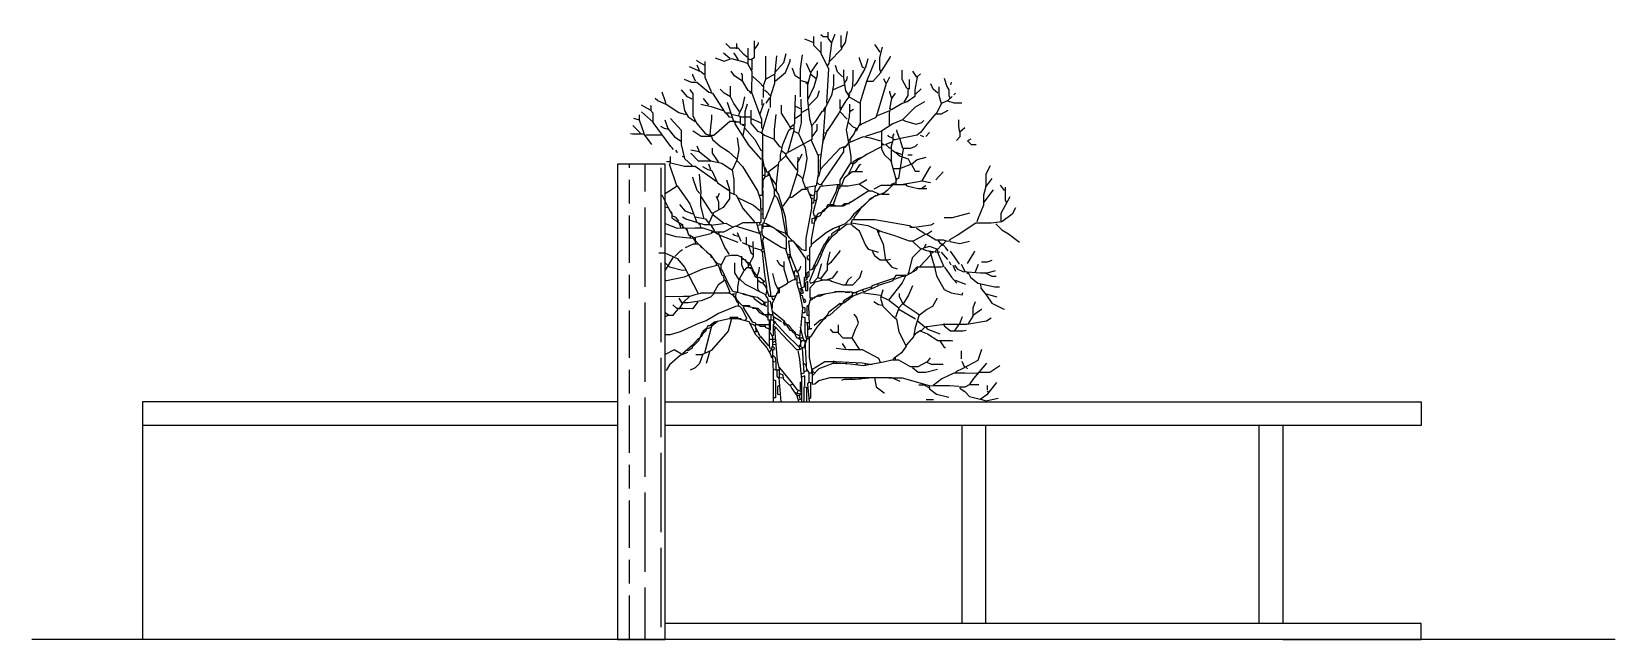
# Model space of a CAD drawing. Header units: millimetres. Extents: x 2004 to 9033, y -135 to 5682.
# Drawn here: x 2068 to 4068, y -135 to 632 of the extents above; entities that cross this region are included whole.
import ezdxf

# ---------------------------------------------------------------- set-up
doc = ezdxf.new("R2010")
doc.units = ezdxf.units.MM

msp = doc.modelspace()

# ---------------------------------------------------------------- hatches: boundary and pattern name
at = {"transparency": 33554508}
h = msp.add_hatch(dxfattribs=at)
h.set_pattern_fill('GOST_WOOD', color=256, scale=10)
h.set_pattern_definition([(90, (-7277.71, -5e-06), (60, -4e-15), [100, -20]), (90, (-7257.71, -20), (60, -4e-15), [60, -15, 30, -15]), (90, (-7237.71, -50), (60, -4e-15), [100, -20])])
h.paths.add_polyline_path([(2807.5, -135.4), (2867.5, -135.4), (2867.5, -115.4), (2867.5, 164.6), (2867.5, 464.6), (2807.5, 464.6)])

# ---------------------------------------------------------------- linework, layer by layer
for p, q in [((2867.5, 464.6), (2807.5, 464.6)), ((2807.5, 464.6), (2807.5, -135.4)), ((2867.5, 164.6), (2867.5, 464.6)), ((2807.5, 134.6), (2207.5, 134.6)), ((3647.5, 134.6), (2867.5, 134.6)), ((3242.5, -115.4), (3242.5, 134.6)), ((3272.5, -115.4), (3272.5, 134.6)), ((3617.5, -115.4), (3617.5, 134.6)), ((2867.5, -135.4), (2867.5, -115.4)), ((4067.5, -135.4), (2067.5, -135.4)), ((2807.5, -135.4), (2867.5, -135.4)), ((3647.5, -135.4), (2867.5, -135.4))]:
    msp.add_line(p, q)
at = {"color": 84}
for points in [[(2979.8, 620.5), (2979.8, 598.9), (2975.7, 596.7), (2971.8, 597.8)], [(3054.3, 618.3), (3043.8, 622.7)], [(3054.8, 626), (3054.8, 614.9), (3063.1, 606.6), (3063.7, 606.6)], [(3072.5, 625.7), (3067, 625.7), (3064.2, 628.2)], [(3073.1, 631.5), (3073.1, 623.8), (3077.5, 617.7), (3082, 628.2), (3082, 628.8)], [(3089.4, 627.1), (3089.4, 613.8), (3090.3, 609.9), (3074.8, 593.9)], [(3090.8, 611.6), (3095.2, 618.3), (3098, 632.1)], [(2949.1, 598.3), (2941.3, 605)], [(2971.2, 600), (2966.8, 603.3), (2959.6, 611.3), (2950.2, 611.3), (2944.1, 617.1)], [(2960.1, 596.7), (2954.6, 605), (2954.6, 605.5)], [(2958.2, 610.5), (2958.2, 617.1)], [(2971.8, 611.1), (2971.8, 591.1), (2977, 582.3), (2977.2, 575.1), (2976.4, 562.3), (2976.4, 555.7), (2986.2, 529.1), (2989.2, 521.4), (2989.2, 510.8), (2990, 510.3)], [(2980.6, 610.5), (2985.1, 616), (2985.6, 618.3)], [(3005, 577.8), (2994.8, 572.3), (2994.8, 601.1)], [(3008.3, 601.6), (3005.6, 576.2), (3005.6, 566.8), (3001.1, 552.4), (3000.3, 548.5), (3000.2, 543), (3000.2, 536.3)], [(3006.1, 580.6), (3017.2, 593.3), (3020.5, 604.4)], [(3040.4, 602.7), (3037.9, 585), (3038.1, 571.7), (3038.1, 566.2), (3038.1, 549.6)], [(3064.2, 619.4), (3064.2, 605), (3073.7, 585), (3071.4, 542.4), (3072, 541.8)], [(3077.5, 617.7), (3074.2, 591.7), (3072.5, 589.5)], [(3141.8, 612.7), (3138.4, 599.4), (3138.4, 585), (3140.1, 580.6), (3129.6, 569.3), (3121.8, 569.3)], [(3139, 606.1), (3132.9, 615.5), (3132.9, 616)], [(3140.6, 582.3), (3151.7, 599.4), (3152.3, 601.1)], [(2917, 577.8), (2912.5, 581.2), (2898.1, 587.8)], [(2917.5, 589.5), (2908.7, 594.4), (2907, 596.1)], [(2910.9, 582.8), (2908.1, 590)], [(2917.8, 594.4), (2917.8, 574.5), (2925.3, 557.3), (2925.8, 555.7)], [(2930.8, 598.9), (2941.9, 595), (2951.3, 598.3), (2965.1, 594.4), (2971.2, 592.2)], [(2975.7, 556.2), (2972.3, 557.9), (2965.7, 569), (2955.2, 576.2), (2950.7, 582.3)], [(2976.8, 596.7), (2976.8, 583.9), (2975.1, 583.4)], [(3006.7, 570.1), (3019.4, 580.6), (3025.5, 595), (3025.5, 597.2)], [(3037.1, 572.9), (3031.6, 576.2), (3028.3, 585.6), (3028.3, 586.1)], [(3059.8, 593.3), (3050.9, 580.6), (3046, 591.7)], [(3059.3, 582.8), (3059.3, 576.7), (3055.4, 562.3), (3047.1, 545.7), (3049.8, 522.5), (3052.6, 511.9), (3052.6, 495.3)], [(3051.5, 580.6), (3047.4, 565.1), (3047.4, 547.9)], [(3091.4, 575.1), (3085.3, 581.2), (3082.5, 589.5)], [(3132.9, 596.1), (3121.8, 569), (3113.5, 541.8), (3099.7, 549.6), (3095.8, 544.6), (3090.3, 535.8), (3088.6, 535.8)], [(3092.8, 583.9), (3092.8, 574), (3095.2, 557.3), (3098.6, 552.4), (3102.4, 556.8), (3104.4, 563.4), (3104.8, 574.5), (3104.8, 583.4)], [(3119.6, 585), (3109.6, 567.9), (3105.8, 563.4)], [(3123.5, 597.8), (3120.2, 585.6), (3116.8, 587.2), (3113, 598.3), (3113, 599.4)], [(3175.8, 571.7), (3175.8, 559.6), (3172.8, 560.7), (3166.9, 571.7), (3166.9, 583.4)], [(3189.9, 578.9), (3185.5, 574.5), (3180.5, 582.3)], [(2891.5, 572.3), (2900.4, 568.4), (2907.6, 568.4), (2922.5, 555.7), (2927.5, 554.6), (2943.5, 529.7), (2949.6, 529.7)], [(2905.9, 569.5), (2902.6, 577.3), (2902.6, 578.4)], [(2950.2, 549.6), (2950.2, 563.4)], [(2965.4, 569), (2965.4, 576.7), (2964, 579.5)], [(2978.4, 575.6), (2987.3, 567.3), (2991.2, 562.9), (2994.5, 572.3)], [(2991.7, 562.9), (2991.4, 557.3), (2991.4, 549)], [(3038.8, 570.6), (3046.5, 568.4), (3047.6, 568.4)], [(3045.4, 567.9), (3047.1, 566.2)], [(3051.5, 578.4), (3058.1, 572.9), (3058.7, 572.9)], [(3080, 577.8), (3080, 564.5), (3077.5, 551.3), (3069.8, 535.8), (3066.5, 494.8), (3063.1, 469.3), (3063.1, 458.2), (3088.6, 484.8), (3096.4, 488.1), (3099.7, 491.5), (3096.4, 508.1), (3100.5, 524.7), (3100.6, 531.9), (3100.6, 540.7)], [(3093, 564.5), (3079.7, 558.5)], [(3093.6, 566.8), (3096.9, 571.2), (3098, 575.6)], [(3146.7, 566.8), (3135.7, 530.2), (3133.4, 523.6), (3119.1, 516.9), (3114.6, 514.7), (3113.5, 515.3)], [(3143.4, 572.9), (3145.6, 567.3), (3147.8, 568.4), (3151.2, 575.1)], [(3186, 574.5), (3182.7, 558.5), (3182.7, 550.2), (3173.3, 543.5), (3166.7, 541.3), (3153.4, 533.5), (3151.2, 534.6), (3153.9, 547.9), (3151.2, 555.1), (3151.2, 556.8)], [(3183.3, 552.9), (3191, 560.1)], [(3212.1, 554.6), (3206, 559.6), (3203.2, 566.2)], [(3213.2, 562.3), (3213.2, 551.8), (3215.9, 541.3), (3224.2, 545.2)], [(3219.8, 573.4), (3223.1, 562.9), (3225.6, 558.5), (3225.6, 551.3), (3227, 548.5)], [(3228.7, 568.4), (3228.1, 565.1)], [(2894.3, 526.9), (2884.8, 529.7), (2868.8, 540.2), (2858.3, 544.6), (2855, 547.9)], [(2868.8, 540.2), (2867.7, 544.6), (2863.8, 555.7)], [(2901.5, 546.8), (2895.9, 549.6), (2888.2, 558.5)], [(2889.3, 546.8), (2892, 532.4), (2896.5, 524.7), (2905.3, 518.6)], [(2898.7, 559), (2902.3, 553.5), (2902.3, 526.3), (2907, 516.4), (2918.6, 503.1), (2923.6, 501.4), (2929.1, 501.4), (2949.1, 518.9), (2956.3, 518.9), (2955.7, 515.8), (2972.9, 488.7), (2988.4, 471), (2988.9, 471)], [(2912.5, 540.7), (2921.9, 538.5), (2925.8, 537.4), (2939.7, 533), (2940.2, 533)], [(2922.5, 539.1), (2915.9, 547.9)], [(2961.3, 531.3), (2954.1, 541.3), (2950.2, 549.6), (2941.9, 554.6), (2936.9, 559.6)], [(2945.8, 543), (2953.5, 520.3), (2955.2, 517.5)], [(2967.9, 549.6), (2965.1, 537.4), (2960.7, 528), (2960.1, 526.3)], [(2971.2, 540.7), (2968.2, 530.8), (2968.2, 514.2), (2965.7, 500.9)], [(2974, 556.2), (2976.2, 554)], [(2992.3, 541.3), (2990, 536.3), (2987.3, 528)], [(2990, 539.1), (2990, 546.3)], [(2992.8, 558.5), (2996.1, 556.2), (3000, 551.3)], [(2999.5, 548.5), (2994.5, 541.8)], [(3031.6, 551.8), (3031, 523), (3031, 515.8), (3029.9, 514.7)], [(3039, 546.8), (3039.2, 526.9), (3039.2, 516.9), (3036, 503.6), (3030.5, 505.9)], [(3048.2, 538), (3059.8, 549.6), (3062.6, 557.9)], [(3088.3, 546.3), (3088.3, 535.2), (3089.7, 533)], [(3113.8, 541.8), (3113.8, 516.4), (3110.2, 509.2), (3104.7, 511.9), (3099.1, 517.5), (3098, 517.5)], [(3098.6, 552.4), (3099.1, 549.6)], [(3100.2, 552.9), (3099.7, 549.6)], [(3194.9, 543.5), (3183.3, 536.9), (3167.2, 520.8), (3155, 515.8), (3140.9, 506.4), (3140.9, 483.7), (3144.5, 476.5), (3151.7, 469.9), (3152.8, 470.4)], [(3153.9, 547.9), (3158.4, 554.6)], [(3173.9, 559), (3173.9, 551.3), (3168.9, 543)], [(3216.5, 541.3), (3209.9, 528.3), (3216.5, 528.3), (3224.8, 533)], [(3229.8, 550.2), (3224.2, 544.6), (3232, 542.4), (3242, 542.4)], [(3234.2, 554.6), (3232, 552.4)], [(2841.1, 503.6), (2835, 520.3), (2827.8, 522.5)], [(2835, 520.3), (2835, 526.9)], [(2878.2, 483.2), (2876.5, 485.4), (2874.9, 487), (2852.5, 517.5), (2852.5, 529.1), (2848.9, 533), (2840.6, 537.4), (2837.8, 539.1)], [(2852.7, 517.5), (2837.8, 530.8)], [(2850, 532.4), (2850, 538), (2848.9, 538.5)], [(2867.1, 520.8), (2871, 509.7), (2879.3, 499.2), (2887.6, 493.7)], [(2874.3, 522.5), (2887.9, 507.5), (2887.9, 489.8), (2892, 472.1), (2901.5, 463.2)], [(2924.4, 501.4), (2925.4, 511.9), (2926.4, 521.4), (2926.4, 526.9)], [(2944.6, 529.1), (2948, 524.7), (2951.3, 524.1)], [(2950.7, 528), (2962.1, 525.2), (2962.1, 515.8), (2967.3, 514.7)], [(2975.1, 524.1), (2961.3, 524.1)], [(2975.1, 523), (2988.4, 516.9)], [(2975.7, 533), (2975.7, 516.4), (2984, 506.4), (2988.9, 504.7), (2989.5, 505.3)], [(2998.4, 534.6), (2989.5, 505.3), (2989.5, 503.1)], [(3007.2, 527.4), (3005.3, 508.6), (3005.3, 495.3), (3011.6, 487.6), (3014.4, 485.9)], [(3014.1, 539.1), (3014.1, 529.1), (3023.8, 514.2), (3026, 510.3)], [(3032.1, 538), (3038.2, 535.2)], [(3038.8, 526.9), (3032.1, 522.5)], [(3047.6, 534.1), (3039.3, 529.7)], [(3069.2, 531.9), (3065.3, 531.3), (3056.5, 518), (3053.2, 514.2)], [(3069.8, 536.9), (3067, 532.4)], [(3090.3, 535.8), (3086.9, 529.1), (3072, 507), (3071.4, 507)], [(3088.6, 530.8), (3097.5, 521.4)], [(3101.3, 531.9), (3105.2, 534.1)], [(3150.1, 531.9), (3135.1, 525.8)], [(3151.2, 533.5), (3150.6, 529.1), (3150.6, 513.1)], [(3209.3, 528.6), (3198.2, 515.3), (3190.5, 505.3), (3186, 501.4), (3166.7, 497.6), (3157.8, 495.3), (3155.3, 495.3), (3155.3, 500.9), (3156.7, 503.1)], [(3167.8, 520.8), (3171.1, 519.1), (3184.4, 515.3), (3191.6, 517.5), (3194.4, 519.7)], [(3245.8, 510.8), (3239.8, 505.3), (3238.4, 512.5), (3238.4, 520.8)], [(2850.5, 489.8), (2841.1, 502.8), (2826.2, 502.8), (2823.9, 503.1)], [(2826.7, 513.6), (2835.6, 504.7), (2835.6, 503.1)], [(2863.8, 501.4), (2843.3, 501.4)], [(2871.6, 508.6), (2866.6, 509.7), (2862.2, 512.5)], [(2925.8, 499.8), (2913.1, 499.8), (2903.1, 506.4), (2902.6, 507)], [(2925.8, 500.9), (2927.5, 495.9), (2936.9, 487.6), (2947.4, 480.9), (2957.4, 472.1), (2957.9, 472.1)], [(2956.3, 518.3), (2961.8, 518.3)], [(2964.6, 514.7), (2966.8, 513.6)], [(2967.9, 510.8), (2980.6, 495.9), (2988.4, 482.6), (2990, 482.6)], [(2988.9, 504.7), (2992.8, 501.4), (3005, 496.4), (3005.6, 496.4)], [(2990.6, 502.5), (2990.6, 472.1), (2993.4, 455.5), (2993.4, 448.8), (2998.9, 451)], [(3013, 469.3), (3013, 476), (3016.1, 489.8), (3023.8, 507.5), (3027.1, 510.3), (3029.9, 509.2)], [(3022.7, 480.4), (3030.5, 507.5), (3030.5, 514.7), (3026, 511.4)], [(3036, 503.6), (3044.3, 485.4), (3046.5, 472.1), (3044.3, 458.8), (3041, 445), (3044.9, 433.9)], [(3053.2, 499.2), (3059.3, 507.5), (3059.3, 515.3)], [(3073.1, 508.6), (3070.9, 504.2), (3067, 494.2)], [(3070.9, 504.2), (3067.6, 503.6)], [(3108.5, 509.2), (3106.3, 503.6), (3099.7, 494.8), (3099.1, 494.8)], [(3110.2, 509.2), (3109.1, 507), (3108.5, 507)], [(3115.7, 514.7), (3113, 513.6)], [(3141.2, 506.4), (3121.3, 500.3), (3120.7, 499.2)], [(3154.5, 497.6), (3150.1, 499.8), (3148.9, 501.4)], [(3163.3, 497.6), (3160, 506.4), (3160.6, 508.1)], [(3194.4, 499.2), (3189.9, 500.9)], [(3196.6, 499.8), (3201.5, 504.7)], [(3239.5, 505.3), (3239.5, 499.2), (3235.3, 494.8)], [(2880.4, 482.6), (2882.1, 479.8), (2883.2, 479.8)], [(2925.8, 468.2), (2910.3, 480.4), (2899.8, 482.6)], [(2910.9, 480.4), (2908.1, 487.6)], [(2935.8, 466.5), (2927.2, 478.7), (2927.2, 484.8)], [(2958.5, 498.1), (2960.7, 483.2), (2957.9, 469.3)], [(2990, 482.6), (2990, 443.3), (2990, 425), (2986.7, 425)], [(3014.4, 482), (3019.9, 477.6)], [(3061.2, 452.7), (3061.2, 474.9), (3052.1, 495.3), (3020.5, 478.2), (3019.4, 475.4)], [(3092.8, 486.5), (3092.8, 480.4), (3064.8, 440), (3065.3, 437.8)], [(3066.5, 494.8), (3066.5, 492)], [(3095.2, 487), (3094.1, 485.4)], [(3099.1, 492), (3101.9, 474.9), (3101.9, 466), (3104.7, 466)], [(3140.1, 493.7), (3128.5, 497), (3117.4, 499.2), (3099.7, 491.5)], [(3100.8, 495.3), (3100.8, 492)], [(3140.6, 486.5), (3121.8, 477.1), (3118.5, 474.3), (3111.3, 471.5), (3109.6, 468.2), (3105.2, 464.9)], [(3140.6, 491.5), (3143.4, 489.8), (3143.4, 489.2)], [(3146.2, 489.2), (3141.2, 488.7)], [(3153.4, 492.6), (3146.2, 489.8), (3150.6, 485.4), (3152.3, 485.4)], [(3152.8, 483.2), (3158.9, 479.3), (3164.5, 474.9), (3174.4, 471.5), (3177.7, 464.9)], [(3155, 494.8), (3153.1, 487.6), (3153.1, 467.1), (3158.9, 446.1), (3158.9, 439.4)], [(3168.3, 484.3), (3162.2, 446.6), (3159.5, 446.1)], [(3186.2, 490.1), (3183.3, 487), (3177.2, 484.5), (3167.8, 484.5), (3163.9, 497.6)], [(3253.6, 496.4), (3249.2, 494.2), (3254.1, 489.8), (3260.2, 489.8)], [(2873.2, 468.2), (2869.3, 467.7)], [(2873.2, 467.7), (2871, 467.7)], [(2882.1, 437.2), (2873.2, 464.9), (2874.9, 466.5), (2892, 462.4), (2905.3, 462.4), (2930.3, 444.4), (2930.8, 445)], [(2873.8, 474.3), (2873.8, 466.5)], [(2889.2, 474.9), (2889.8, 474.3), (2890.9, 474.3)], [(2952.4, 456.6), (2948.5, 459.3), (2939.1, 465.4), (2925.3, 468.5), (2909.8, 468.5), (2900.4, 478.2), (2900.4, 478.7)], [(2914.7, 461.6), (2921.4, 458.2), (2926.4, 456.6), (2933.6, 441.1), (2948.5, 431.7)], [(2925.3, 457.7), (2922.5, 464.9)], [(2954.6, 427.2), (2954.6, 445), (2952.4, 457.7), (2957.9, 469.3), (2965.1, 461.6), (2984, 431.1), (2987.8, 419.5), (2988.4, 396.8), (2988.4, 391.2), (2981.7, 390.7), (2965.7, 390.7), (2957.9, 386.8), (2957.9, 386.3)], [(2992.8, 463.2), (2990, 463.2)], [(3010, 463.8), (2997.2, 454.4), (2993.4, 456)], [(2993.4, 461), (2995, 457.7), (2995, 456)], [(3008, 431.7), (3008, 440), (3011.1, 467.1), (3019.9, 475.4), (3033.2, 457.7), (3033.8, 457.7)], [(3035.2, 473.7), (3034.5, 464.3), (3034.5, 454.9), (3026.6, 430), (3024.4, 422.8), (3024.9, 422.3)], [(3036, 468.2), (3040.4, 477.6)], [(3063.1, 476.5), (3059.8, 476)], [(3100.2, 464.3), (3088, 444.4), (3088, 434.4), (3085.3, 434.4)], [(3111.3, 471.5), (3104.7, 467.1), (3104.1, 462.7), (3098.6, 451.6)], [(3101.3, 466.5), (3100.8, 464.3), (3101.9, 466)], [(3108, 455.5), (3113.5, 463.8), (3115.2, 464.9)], [(3118.5, 474.3), (3115.7, 472.6), (3111.9, 470.4)], [(3122.4, 477.1), (3119.1, 475.4)], [(3151.7, 469.9), (3153.4, 467.7)], [(3158.9, 479.8), (3163.3, 478.2), (3166.7, 477.1)], [(3178.8, 464.9), (3165.6, 459.9), (3165, 459.9)], [(3179.4, 476.2), (3173.9, 476.2)], [(3196.6, 473.2), (3186, 470.4), (3178.8, 464.3), (3183.3, 455.8), (3188.8, 455.8)], [(3192.1, 443.8), (3201.5, 459.9), (3203.2, 461.6)], [(3278, 462.7), (3272.7, 452.2), (3272.7, 439.4), (3271.9, 435), (3269.4, 425.6), (3269.4, 412.8), (3261.9, 394.6), (3261.3, 391.8)], [(2911.4, 427.8), (2908.1, 431.7), (2903.1, 446.1), (2902.6, 448.3)], [(2910.3, 452.2), (2912.5, 429.5), (2912.3, 425), (2912.3, 412.3), (2915.9, 397.3), (2915.9, 396.8)], [(2945.2, 445), (2948.8, 432.8), (2948.8, 421.1), (2940.8, 410.1), (2926.9, 402.3), (2913.1, 423.9), (2912.5, 423.9)], [(2930.3, 444.4), (2931.9, 443.3)], [(2992.8, 450.5), (2990.6, 450.5)], [(2993.4, 448.8), (2990.9, 444.4), (2990.9, 437.2), (2990.6, 432.8)], [(2997.8, 454.4), (2997.2, 451)], [(2998.4, 454.4), (3005, 433.3), (3007.8, 433.3)], [(3000, 448.8), (3006.7, 439.4), (3007.8, 439.4)], [(3033.8, 452.7), (3037.7, 449.9), (3040.4, 447.2), (3041, 447.2)], [(3060.9, 451.6), (3058.1, 437.2), (3045.4, 435), (3044.9, 435)], [(3059.8, 441.1), (3062, 438.9), (3064.8, 439.4)], [(3063.7, 458.2), (3061.5, 450.5), (3060.9, 448.3)], [(3116.8, 454.9), (3103.5, 454.9), (3093.6, 447.2), (3090.3, 437.8)], [(3122.4, 445), (3113, 439.4), (3125.7, 431.1), (3129, 431.1), (3137.9, 426.7)], [(3158.4, 441.1), (3152.8, 438.9), (3153.4, 436.6)], [(3164.5, 458.8), (3156.1, 458.8)], [(3160.6, 445.5), (3158.9, 443.8)], [(3165.6, 438.9), (3192.1, 443.8), (3202.1, 441.6), (3202.1, 441.1)], [(3209.3, 445), (3218.7, 454.9)], [(3273, 436.6), (3280.7, 446.6)], [(2863.3, 426.1), (2872.1, 408.4), (2875.4, 402.3)], [(2867.5, 427.5), (2882.6, 437.2), (2898.7, 414.5), (2907.6, 391.2), (2917, 388.5), (2924.7, 388.5), (2929.7, 380.2)], [(2931.9, 424.5), (2934.7, 417.3), (2934.7, 407.9)], [(2933.6, 422.3), (2936.3, 428.3)], [(2949.6, 428.9), (2957.4, 425.6), (2966.2, 408.4), (2980.1, 392.4), (2980.1, 391.8)], [(2959, 422.8), (2979, 412.8), (2987.3, 406.2)], [(3005.3, 433.3), (3005.3, 424.5), (2993.9, 395.1), (2991.2, 395.7), (2991.2, 431.1), (2990.6, 431.7)], [(3005.6, 426.1), (3008.9, 422.3), (3013.9, 408.4), (3016.1, 408.4)], [(3028.8, 367.4), (3024.9, 371.3), (3022.2, 375.2), (3019.4, 397.9), (3010.5, 426.7), (3007.8, 431.7), (3006.1, 431.7)], [(3024.4, 423.4), (3016.1, 411.7)], [(3047.1, 434.4), (3047.6, 431.7), (3052.3, 420.6), (3052.3, 409), (3045.1, 370.8), (3045.1, 355.3), (3040.4, 356.4), (3029.4, 367.7), (3023.3, 367.7), (3025.5, 349.7), (3034.3, 328.1), (3038.2, 332.6), (3038.8, 335.9)], [(3046.5, 432.8), (3040.4, 432.8), (3027.7, 422.8), (3023.3, 421.7)], [(3049.8, 427.2), (3053.2, 425), (3055.4, 426.1)], [(3055.4, 421.7), (3052.1, 421.1)], [(3057, 436.6), (3054.8, 415.6), (3052.6, 415.6)], [(3129.6, 422.3), (3124.6, 418.9), (3117.9, 412.3), (3105.2, 401.2), (3101.3, 395.1), (3094.1, 389), (3080.3, 383.5), (3070.9, 378), (3052.6, 363.6)], [(3087.5, 438.9), (3063.1, 436.6), (3059, 430), (3059, 421.7), (3054.3, 404), (3055.4, 400.1), (3059.3, 399), (3057, 392.9)], [(3056.5, 430.6), (3055.9, 425.6)], [(3059.3, 430.6), (3057, 430)], [(3085.3, 438.3), (3083.1, 429.5), (3075.3, 414.5)], [(3086.9, 433.9), (3079.7, 413.9)], [(3113, 439.4), (3098.6, 436.9), (3086.4, 436.9), (3085.8, 436.6)], [(3124.6, 431.1), (3103.5, 417.8), (3100.2, 416.2), (3099.7, 415.6)], [(3143.4, 428.3), (3131.8, 423.9), (3126.8, 421.1), (3125.1, 419.5)], [(3152.8, 438), (3140.1, 438), (3131.2, 433.3)], [(3134, 425), (3131.8, 423.9)], [(3135.7, 427.8), (3135.7, 425.6)], [(3141.2, 427), (3150.6, 427)], [(3171.1, 438.6), (3155, 438.6), (3147.8, 431.7), (3143.4, 427.8), (3143.4, 426.7)], [(3171.1, 440), (3172.8, 437.2), (3187.2, 433.9), (3197.8, 433.9)], [(3192.1, 435), (3196.9, 438)], [(3270.2, 416.7), (3282.4, 432.2)], [(3296.2, 431.7), (3291.2, 438.3)], [(3302.9, 423.4), (3291.5, 402.3), (3291.5, 391.8)], [(3297.1, 435.5), (3297.1, 419.5), (3298.4, 416.7)], [(2867.5, 410.8), (2871, 410.1), (2871.6, 410.6)], [(2870.5, 410.1), (2872.1, 409)], [(2872.7, 406.8), (2874.3, 405.1), (2876, 402.3), (2876, 396.8), (2884.8, 391.2), (2889.3, 388.5), (2889.3, 384.6)], [(2876, 400.1), (2880.4, 397.9), (2884.3, 392.9), (2883.7, 391.8)], [(2902.6, 401.8), (2893.2, 405.6), (2886, 413.9)], [(2928, 402.3), (2923.1, 391.2)], [(2928, 400.7), (2941.3, 390.7)], [(2990.6, 407.9), (2987.8, 407.9)], [(2990.6, 401.8), (2988.4, 401.2)], [(3013.9, 408.4), (3019.9, 375.7), (3021.6, 376.3)], [(3068.7, 407.3), (3065.9, 405.1), (3063.1, 399.6), (3057.6, 396.8), (3052.9, 395.7), (3052.9, 390.1), (3056.5, 390.7)], [(3057.6, 418.9), (3055.4, 418.9)], [(3098, 414.5), (3092.5, 411.7), (3074.2, 411.7), (3072, 409.5), (3068.7, 407.9), (3068.1, 405.1), (3060.9, 402.3), (3058.7, 400.1)], [(3069.2, 406.8), (3071.4, 409), (3073.1, 413.7), (3079.7, 413.7), (3083.1, 412.3)], [(3100.2, 414.5), (3094.1, 414.5), (3090.8, 411.7)], [(3103.5, 417.8), (3098.6, 414.5), (3097.5, 415.1)], [(3117.9, 412.3), (3115.2, 410.6), (3113.5, 406.8), (3111.9, 405.1), (3105.8, 397.3), (3105.8, 394.6)], [(3120.7, 415.6), (3119.6, 413.4), (3118.5, 413.4)], [(3219.8, 397.6), (3230.3, 397.6), (3252.5, 403.4)], [(3310.1, 409.5), (3305.6, 401.8), (3292.9, 391.8), (3279.1, 390.4), (3259.7, 390.4), (3236.4, 374.6), (3226.5, 369.1), (3227, 366.9), (3239.8, 364.7), (3251.9, 367.4)], [(2867.5, 390), (2882.6, 383.8), (2904.8, 384.2), (2915.3, 384.2), (2929.1, 379.6), (2937.4, 374.6)], [(2884.8, 391.2), (2887.1, 385.2), (2887.1, 384.6)], [(2889.3, 387.9), (2887.1, 387.4)], [(2907.6, 391.2), (2893.7, 395.1), (2889.3, 397.9)], [(2889.3, 386.3), (2892, 384.1)], [(2893.7, 383.5), (2894.3, 381.3)], [(2894.3, 383.5), (2897, 375.7), (2901.5, 373.5), (2904.8, 368), (2905.3, 368)], [(2905.3, 398.4), (2918.6, 395.7), (2923.1, 389.6), (2923.1, 389)], [(2909.8, 389.6), (2912, 389)], [(2911.4, 388.5), (2912, 385.2)], [(2925.3, 387.9), (2944.1, 390.1), (2953.5, 385.2), (2941.3, 378.8), (2928, 378.8), (2926.9, 378)], [(2990.6, 359.1), (2987.8, 376.9), (2956.3, 386.3), (2953.5, 385.2)], [(2982.8, 390.7), (2986.7, 376.9)], [(2984, 387.9), (2989.8, 388.5), (2989.8, 376.3), (2991.7, 373)], [(2987.3, 391.2), (2986.7, 389)], [(3007.8, 382.4), (3020.2, 372.4), (3020.2, 357.5), (3013.9, 359.7), (2992.3, 373), (2990.6, 368.5), (3000.6, 302.1), (3000.6, 298.2)], [(2997.8, 386.8), (2996.1, 389.6), (2990.9, 390.1), (2990.9, 383.5)], [(2991.7, 386.5), (3001.1, 386.5), (3005.6, 384.1), (3005.6, 383.5)], [(2992.8, 394.6), (2992.3, 390.7)], [(2997.8, 388.5), (3003.3, 385.2)], [(3003.9, 385.2), (3005.6, 383.5), (3012.2, 380.2), (3018.8, 378)], [(3057, 396.8), (3051.8, 369.1), (3051.8, 361.3), (3049.8, 359.1), (3049.8, 330.9), (3053.7, 332), (3068.7, 364.1), (3072, 365.2), (3078.1, 373)], [(3056.5, 399.6), (3056.5, 396.8)], [(3087.5, 386.3), (3086.9, 383.5), (3084.2, 378), (3078.1, 373), (3074.2, 372.4), (3069.8, 364.7)], [(3085.8, 381.8), (3078.1, 376.9), (3077, 374.1)], [(3102.4, 388.5), (3097.5, 389), (3091.9, 384.6), (3086.4, 380.7)], [(3136.8, 353), (3124.6, 356.9), (3120.7, 363), (3113, 380.2), (3104.1, 386.8), (3102.4, 390.1), (3104.1, 394.8), (3132.3, 394.8), (3176.1, 387.4), (3179.4, 385.2)], [(3103, 390.7), (3123.5, 387.4), (3140.6, 379.6), (3157.3, 374.6), (3175.5, 368), (3181.1, 368), (3197.1, 376.9), (3209.3, 369.4), (3218.7, 369.4), (3223.7, 367.4), (3225.9, 368)], [(3135.1, 381.3), (3136.2, 378.5)], [(3137.3, 380.7), (3136.8, 376.9), (3142.9, 363.6), (3145.6, 343.6)], [(3206.9, 389.8), (3203.2, 387.9), (3185.5, 385.2), (3182.7, 384.9), (3177.2, 384.9), (3177.2, 386.8)], [(3184.9, 384.1), (3195.5, 377.4)], [(3198.2, 376.3), (3204.3, 380.7)], [(3285.2, 389.6), (3292.9, 381.8), (3301.2, 376.9), (3315, 366.3)], [(2902.6, 370.8), (2881.5, 373), (2868.2, 376.9)], [(2922.5, 351.4), (2914.2, 359.7), (2909.8, 363.8), (2903.1, 363.8), (2892.6, 359.1)], [(2898.7, 375.7), (2899.2, 371.9)], [(2926.9, 379.6), (2925.3, 376.9), (2902.6, 371.3)], [(2905.3, 371.3), (2905.3, 364.7)], [(2905.3, 368.5), (2910.3, 363), (2913.6, 359.7), (2914.2, 359.7)], [(2935.2, 378.5), (2934.7, 376.3)], [(2935.8, 375.7), (2943, 359.1), (2948.5, 350.8)], [(2959.6, 365.8), (2936.9, 374.6), (2936.3, 374.1)], [(2960.1, 373.5), (2955.2, 374.6), (2953, 376.3)], [(2958.5, 378.5), (2962.9, 367.4)], [(2970.7, 341.4), (2974.5, 339.8), (2979.3, 348.1), (2979.3, 359.7), (2965.1, 365.2)], [(2970.1, 363.6), (2970.1, 372.4)], [(2972.9, 362.5), (2975.7, 353), (2979, 350.3)], [(2978.7, 360.8), (2978.7, 366.9)], [(2990, 379.6), (2987.3, 378.5)], [(3029.4, 367.4), (3032.1, 363.6), (3044.6, 345.8), (3044.6, 324.8), (3044.3, 321.5)], [(3070.9, 364.1), (3066.5, 355.3), (3064.2, 355.8)], [(3180.5, 366.9), (3188.8, 359.1), (3197.7, 355.8), (3211.5, 353.6), (3214.3, 353.9)], [(3211, 357.5), (3201.5, 360.8), (3193.8, 358.6), (3192.7, 357.5)], [(3194.9, 359.7), (3197.1, 364.1)], [(3216.5, 362.5), (3211, 356.4), (3212.1, 354.2)], [(3211.5, 369.1), (3214.3, 365.2), (3218.2, 362.5), (3218.7, 363)], [(3224.8, 355.3), (3222, 359.1), (3217.6, 363.6), (3216.5, 363.6)], [(3222, 367.4), (3218.7, 363.6)], [(2859.4, 352.8), (2867.1, 352.8), (2882.6, 345.8), (2892, 334.8), (2909.2, 301.6)], [(2878.2, 348.1), (2867.7, 330.9), (2867.5, 330.3)], [(2879.9, 348.1), (2887.1, 355.3), (2889.3, 356.9)], [(2919.7, 354.2), (2924.2, 350.8), (2928.6, 344.7), (2931.9, 340.9), (2931.9, 337)], [(2924.2, 350.8), (2925.8, 347.5), (2926.4, 347.5)], [(2928.6, 344.7), (2930.8, 341.4), (2934.1, 339.2), (2938.6, 338.1), (2944.1, 348.6), (2950.7, 350), (2959, 350), (2964, 347.5)], [(2955.2, 340.3), (2955.2, 327.6), (2960.7, 318.7), (2958.8, 309.9), (2958.8, 302.1)], [(2990, 354.2), (2992.8, 325.4), (2995.6, 310.4), (2995.6, 304.9), (2994.5, 299.9), (2969, 312.6), (2961.3, 319.8), (2967.3, 330.3), (2964.3, 337), (2964.3, 348.6)], [(2964.6, 346.4), (2966.8, 344.7)], [(2967.9, 344.2), (2970.1, 340.9), (2969.6, 343.6), (2964.6, 344.7)], [(2970.1, 340.9), (2973.4, 337.5), (2974.5, 337.5)], [(2980.1, 359.1), (2988.4, 356.4)], [(2991.2, 359.1), (2988.4, 355.8), (2992.3, 354.2)], [(3017.5, 342), (3017.5, 332.6), (3022.2, 317.1), (3021.6, 313.7), (3011.6, 307.6), (3011.6, 302.1), (3007.8, 301)], [(3016.6, 335.3), (3012.2, 337.5), (3008.9, 343.6)], [(3019.4, 357.5), (3031.6, 320.4), (3031, 319.3)], [(3024.9, 350.8), (3021.6, 350.3)], [(3022.7, 345.8), (3025.5, 347), (3022.7, 347.5), (3022.2, 347.5)], [(3024.9, 350.3), (3024.4, 348.1)], [(3049.3, 349.2), (3046.5, 348.1), (3047.6, 344.2), (3049.8, 344.2)], [(3062.6, 351.9), (3064.8, 350.8), (3058.1, 335.9), (3055.4, 337)], [(3075.3, 354.2), (3072, 339.2), (3072, 331.5), (3063.7, 319.8), (3066.5, 318.2)], [(3066.5, 355.3), (3064.8, 351.4)], [(3073.1, 338.1), (3077.5, 341.4), (3088.6, 354.7), (3088, 355.8)], [(3129, 354.7), (3131.8, 349.2), (3139, 343.9), (3147.8, 343.9), (3152.3, 344.7)], [(3146.7, 343.1), (3153.9, 334.8), (3160.6, 332.6)], [(3190.5, 357.5), (3179.4, 346.4), (3175, 327.6), (3178.3, 327)], [(3202.7, 349.7), (3189.4, 335.9), (3189.4, 335.3)], [(3200.4, 354.7), (3202.7, 354.2)], [(3202.1, 353.6), (3207.1, 336.4), (3207.1, 335.3)], [(3206, 353.6), (3203.2, 351.4)], [(3210.4, 357.5), (3208.7, 354.2)], [(3211.5, 353.6), (3219.3, 335.3)], [(3215.9, 353.6), (3224.2, 344.2)], [(3228.7, 337), (3226.5, 341.4)], [(3227.6, 354.7), (3238.6, 339.2), (3238.6, 338.6)], [(3249.2, 339.2), (3257.5, 352.5), (3258.6, 355.3)], [(3266.9, 341.4), (3274.6, 341.4), (3280.7, 343.6)], [(2867.5, 340), (2873.2, 335.3), (2889.3, 330.9), (2893.7, 331.5)], [(2943, 323.7), (2939.7, 324.3), (2934.7, 337), (2914.7, 332), (2891.5, 322), (2869.3, 317.6), (2867.5, 318.4)], [(2978.4, 296.6), (2967.9, 300.4), (2953, 303.8), (2948, 312.6), (2939.7, 330.9), (2937.4, 330.9)], [(2937.7, 338.1), (2937.7, 331.5)], [(2940.8, 323.1), (2941.9, 318.7)], [(2976.2, 333.9), (2970.1, 333.9), (2967.3, 330.3)], [(2972.3, 337.5), (2972.3, 334.8)], [(2974, 333.7), (2977.3, 332)], [(2974.5, 339.8), (2979, 329.2), (2981.2, 327)], [(2976.8, 331.5), (2979.5, 325.9)], [(2984.5, 322.6), (2980.6, 327), (2980.1, 324.3), (2983.4, 321.5), (2986.7, 322), (2992.8, 316.5), (2993.4, 316.5)], [(2984, 324.3), (2986.2, 330.3), (2986.7, 334.8)], [(2984, 321.5), (2984, 308.2), (2986.2, 303.8)], [(3003.3, 326.5), (3006.1, 314.8), (3010.5, 305.4), (3008.9, 302.1), (3002.5, 288.8), (3002.5, 282.7)], [(3032.7, 330.3), (3030.5, 328.7), (3030.5, 325.9)], [(3031, 324.3), (3034.9, 323.7)], [(3033.8, 323.7), (3033.8, 313.7), (3037.1, 302.7), (3038.2, 303.2)], [(3034.9, 328.1), (3039.3, 308.8), (3043.5, 309.9), (3043.5, 321.5), (3046, 321.5)], [(3043.8, 318.2), (3046.5, 319.3), (3047.1, 322), (3049.6, 323.7), (3049.6, 329.2), (3046.5, 327.6), (3046.5, 322)], [(3057.6, 335.9), (3049.8, 317.1), (3050.9, 314.3), (3054.8, 315.9), (3060.4, 321.5), (3064.8, 338.6), (3065.3, 339.2)], [(3053.7, 333.1), (3056.5, 332.6)], [(3057, 334.8), (3054.8, 334.8)], [(3060.4, 321.5), (3063.7, 320.4)], [(3085.3, 329.8), (3078.6, 320.9), (3070.9, 318.2)], [(3074.8, 319.3), (3077.5, 317.1), (3091.9, 312.4), (3104.7, 312.4), (3113.5, 321.5), (3116.3, 330.3)], [(3095.8, 312.6), (3099.1, 319.3), (3103, 322.6)], [(3156.1, 320.4), (3145.6, 317.1), (3128.5, 311), (3127.9, 307.1), (3136.8, 311.5)], [(3186.6, 334.8), (3184.4, 330.9), (3172.2, 324.3), (3158.9, 324.3), (3156.1, 319.8), (3155, 317.6), (3136.8, 311.5), (3136.2, 313.2)], [(3171.7, 324.8), (3166.7, 314.8), (3149.5, 293.2), (3140.1, 297.7)], [(3171.1, 323.1), (3166.1, 322.6), (3156.7, 319.3)], [(3166.1, 324.8), (3166.1, 322.6)], [(3175, 328.1), (3173.9, 325.4)], [(3218.2, 335.1), (3215.9, 334.8), (3185.5, 334.8), (3178.8, 327.6)], [(3207.6, 335.3), (3210.4, 323.7), (3219.8, 306.5), (3228.7, 302.1), (3242.5, 299.9), (3243.6, 302.7)], [(3220.4, 334.8), (3229.2, 322), (3235.9, 314.3)], [(3230.9, 337), (3234.2, 329.8)], [(3233.1, 337), (3236.4, 332.6), (3243.6, 329.2), (3265.8, 327.6), (3274.6, 327.6), (3284.6, 330.3)], [(3241.4, 338.6), (3245.8, 329.8)], [(3248.6, 328.1), (3250.3, 326.5)], [(3250.3, 328.1), (3253, 322), (3262.5, 314.3), (3284, 309.9), (3289.6, 309.9)], [(3263, 338.1), (3258.6, 327.6)], [(3272.4, 327), (3280.2, 323.1), (3285.7, 323.1)], [(2884.8, 295.5), (2888.2, 290.2), (2896.5, 290.2), (2913.6, 292.7), (2925.3, 297.1), (2930.3, 302.4), (2948, 302.4), (2952.4, 299.9), (2955.2, 296.6), (2956.3, 297.1)], [(2916.4, 302.1), (2904.8, 299.9), (2898.7, 297.7)], [(2912, 302.4), (2929.1, 302.4), (2934.7, 312.6), (2943, 318.7), (2949.1, 303.2), (2948, 302.1)], [(2955.7, 300.4), (2952.4, 300.4)], [(2956.8, 302.1), (2956.3, 297.1), (2957.4, 294.9)], [(2959, 303.8), (2957.4, 302.1)], [(2965.7, 300.4), (2984, 296.6), (2992.3, 291), (2992.3, 286.6), (2996.1, 285.5)], [(2984, 318.7), (2988.4, 315.4), (2991.7, 315.4), (2991.7, 316.5)], [(2990.6, 314.8), (2994.5, 309.3), (2998.4, 298), (3005, 298), (3006.7, 298.8)], [(3012.2, 308.2), (3010, 308.2)], [(3033.2, 318.7), (3028.8, 318.2), (3023.3, 315.4), (3022.7, 315.4)], [(3037.1, 314.8), (3034.3, 314.3)], [(3035.4, 307.6), (3038.8, 307.1), (3038.8, 301), (3042.1, 302.1), (3040.4, 307.1), (3038.2, 307.1)], [(3037.1, 302.7), (3041, 282.7), (3037.1, 245.1)], [(3047.9, 316.5), (3044.6, 315.4), (3044.6, 305.4), (3047.9, 305.4), (3047.9, 316.5)], [(3074.8, 318.4), (3066.5, 318.4), (3057, 315.9), (3050.1, 308.2), (3050.1, 296), (3056.5, 296)], [(3088.6, 303.8), (3061.5, 299.3), (3055.4, 295.5), (3054.3, 295.5)], [(3069.2, 300.4), (3062.6, 297.7), (3060.9, 298.2)], [(3102.4, 296.6), (3104.7, 298.2), (3103.5, 302.9), (3093.6, 303.4), (3082, 303.4), (3081.4, 303.2)], [(3088, 304.3), (3090.8, 303.8)], [(3094.7, 303.2), (3100.8, 303.2), (3101.3, 302.7)], [(3103.5, 302.7), (3106.3, 303.2)], [(3139.5, 298.8), (3115.7, 302.1), (3104.7, 298.2)], [(3109.1, 302.1), (3104.7, 301.6)], [(3127.4, 309.3), (3116.3, 306), (3106.9, 302.1)], [(3109.1, 303.8), (3109.1, 299.3)], [(3127.4, 307.1), (3118.5, 303.2), (3116.8, 306)], [(3142.3, 306), (3139.5, 295.5), (3142.3, 285.5), (3154.5, 273.3), (3159.5, 268.9), (3162.8, 252.8), (3171.7, 235.1), (3166.1, 226.3), (3156.7, 219.6), (3155.6, 218.5)], [(3150.1, 293.2), (3162.8, 283.3), (3167.8, 288.8), (3163.3, 297.7), (3163.3, 301.6)], [(3180, 311), (3175, 299.3), (3168.3, 288.3), (3186, 276.6), (3188.8, 274.4), (3197.7, 281.1), (3205.4, 285.5), (3211, 294.9), (3211, 295.5)], [(3233.7, 318.2), (3246.9, 313.2)], [(3265.8, 313.2), (3266.3, 308.2), (3273, 299.9), (3280.2, 289.4), (3294.6, 282.2), (3296.2, 281.6)], [(3273, 301), (3286.3, 297.1)], [(2867.5, 297.8), (2868.2, 297.7), (2890.9, 298), (2898.7, 298), (2890.4, 289.9)], [(2969, 267.8), (2970.7, 270), (2964.6, 282.2), (2961.3, 285.5), (2956.3, 284.9), (2934.7, 276.1), (2919.2, 266.7), (2909.8, 263.4), (2886.5, 252.8), (2873.8, 249.2), (2867.5, 249.2)], [(2908.7, 291), (2902, 281.9), (2889.8, 282.3), (2882.1, 282.3), (2877.1, 287.2)], [(2883.7, 281.6), (2877.1, 273.9)], [(2889.8, 289.9), (2885.4, 282.2), (2885.4, 281.6)], [(2955.7, 296.6), (2957.9, 291), (2959.6, 289.9)], [(2960.7, 291), (2956.8, 294.9), (2956.3, 294.4)], [(2960.1, 285.5), (2960.1, 291), (2964.6, 286.3), (2974, 286.3), (2974, 284.9)], [(2981.7, 282.7), (2967.9, 285.5), (2966.2, 283.8), (2977.3, 265.6), (2981.7, 264.5), (2981.7, 262.8)], [(2977.9, 283), (2984.5, 283), (2991.2, 276.1), (2996.7, 271.1), (2997.2, 271.1)], [(2978.4, 298.2), (2980.1, 294.9), (2990, 287.7), (2991.7, 288.3)], [(2981.7, 283.3), (2986.2, 277.7), (2991.2, 275), (3002.8, 275)], [(2992.3, 291), (2996.1, 290.5)], [(2993.4, 290.5), (2993.4, 286.6)], [(2993.9, 299.9), (2997, 294.4), (2997.4, 280.5), (2997.4, 268.3), (3003.9, 268.3)], [(2996.7, 292.7), (3000, 291.6), (3004.4, 270), (3004.4, 264.5)], [(3002.2, 297.1), (3002.8, 294.4), (3005, 294.4)], [(3037.7, 299.9), (3040.4, 298.8), (3042.6, 289.9), (3045.4, 291), (3043.8, 294.4), (3041.5, 293.8)], [(3041, 284.4), (3043.8, 283.3), (3043.8, 277.2), (3040.4, 277.2)], [(3048.7, 286.1), (3046.5, 284.9), (3046.5, 273.9), (3048.2, 273.9)], [(3050.9, 296), (3048.7, 285.5), (3049.3, 262.2), (3049.3, 256.2), (3047.6, 255.6)], [(3054.3, 296), (3052.1, 293.2), (3050.9, 293.8)], [(3060.4, 297.7), (3055.9, 296.6)], [(3089.7, 286.6), (3088.6, 288.8), (3074.2, 277.7), (3069.2, 268.9), (3068.1, 268.9)], [(3089.7, 288.8), (3093, 289.9), (3075.3, 273.9), (3072, 272.8)], [(3101.9, 297.7), (3093.6, 292.7), (3091.9, 290.5)], [(3104.1, 299.3), (3101.9, 297.7), (3101.3, 294.9), (3093, 289.4)], [(3141.8, 286.1), (3136.8, 287.2), (3131.2, 291)], [(3162.8, 283.3), (3158.4, 271.1)], [(3162.8, 281.6), (3183.8, 269.4)], [(3259.1, 291), (3256.1, 282.7), (3256.1, 272.8), (3249.7, 262.8)], [(3256.9, 274.4), (3266.9, 281.6), (3267.4, 281.6)], [(2871.6, 273.9), (2867.5, 276.9)], [(2878.2, 273.6), (2871, 273.6), (2867.5, 271.8)], [(2933.6, 266.1), (2926.9, 260.6), (2921.4, 260.6), (2919.7, 257.3), (2918.6, 253.4), (2914.2, 252.3), (2909.8, 241.8), (2903.1, 235.1), (2902.6, 235.1)], [(2951.3, 270), (2946.9, 253.9), (2925.8, 229.6), (2913.6, 223.8), (2906.4, 223.8)], [(2926.9, 261.1), (2925.8, 258.4), (2923.1, 257.8), (2920.3, 256.7)], [(2924.7, 261.7), (2929.7, 265.6), (2948.5, 269.7), (2962.9, 269.7), (2962.9, 268.9)], [(2928, 264.5), (2928.6, 262.2)], [(2959.6, 271.1), (2950.7, 271.1), (2949.1, 271.1)], [(2959, 270), (2961.3, 270)], [(2960.7, 269.4), (2973.4, 266.1), (2981.7, 249.5), (2986.2, 245.1), (2987.8, 246.7), (2982.8, 256.7), (2982.3, 256.7)], [(2975.1, 263.4), (2979, 262.2), (2980.6, 261.1)], [(2998.4, 262), (2981.2, 262), (2981.7, 257.3), (2982.3, 253.4)], [(2985.1, 262.2), (2987.8, 260), (2992.8, 260)], [(2993.4, 261.7), (2993.9, 258.9), (2998.4, 256.7)], [(2997.8, 277.7), (2999.5, 274.4)], [(2998.9, 268.3), (2998.9, 236.2), (2999.5, 232.9), (3001.7, 232.3)], [(3000.3, 267.8), (3000.3, 254.5)], [(3000.8, 273.9), (3000.8, 268.3)], [(3002.2, 279.4), (3017.7, 266.7), (3017.7, 266.1)], [(3038.8, 237.3), (3036, 234.6), (3019.4, 250.6), (3006.1, 265), (3003.9, 261.7), (3003.9, 248.4), (3002.8, 247.8)], [(3003.9, 267.2), (3007.2, 265)], [(3004.4, 272.2), (3013.3, 266.7), (3014.4, 265.6)], [(3004.4, 260.6), (3007.8, 258.4)], [(3017.7, 262.8), (3016.6, 265), (3018.8, 265.6), (3018.8, 264.5)], [(3021.1, 260.6), (3024.9, 255), (3028.8, 254.5), (3023.8, 261.4), (3018.3, 261.4), (3018.8, 264.5), (3022.2, 261.7), (3022.2, 261.1)], [(3039.9, 272.2), (3043.8, 271.1), (3043.8, 251.7), (3046, 242.3), (3042.1, 232.3), (3039, 234), (3039, 242.3), (3036, 244.5)], [(3039.3, 262.8), (3038.8, 260)], [(3043.8, 265.6), (3046.8, 264.5), (3047.5, 256.2), (3047.5, 246.7)], [(3046, 246.7), (3051.5, 246.7), (3059.3, 258.9), (3068.1, 268.9), (3063.7, 267.8), (3055.9, 261.1)], [(3048.7, 264.5), (3046.5, 264.5)], [(3072, 273.9), (3067.6, 269.4)], [(3086.1, 261.7), (3086.1, 251.7), (3091.9, 245.6), (3103.5, 245.6), (3108, 256.2), (3111.9, 263.9), (3109.6, 271.1), (3106.3, 275.5)], [(3188.3, 274.4), (3183.3, 258.4), (3181.1, 246.7), (3171.7, 236.2)], [(3186, 267.2), (3195.5, 259.5), (3219.8, 262.5), (3248.6, 262.5), (3273.5, 266.7), (3279.1, 270.5)], [(3197.7, 260), (3198.2, 256.7), (3214.3, 250.6)], [(3216.5, 262.8), (3218.7, 261.7)], [(3219.3, 263.4), (3219.8, 260.6), (3228.1, 254.2), (3243.6, 254.2), (3247.5, 255)], [(3238.1, 261.7), (3232.6, 253.9)], [(3239.2, 262.2), (3243.1, 272.2)], [(2912, 247.3), (2911.4, 245.1), (2909.2, 244), (2902, 236.2), (2901.5, 232.3), (2896.5, 229), (2895.4, 230.7)], [(2915.3, 250.6), (2913.6, 247.3), (2912.5, 246.7)], [(2917.5, 252.8), (2915.3, 250.6), (2913.6, 251.2)], [(2919.7, 257.3), (2915.3, 253.4)], [(2925.8, 258.4), (2917.5, 227.9), (2917.5, 226.3)], [(2984, 252.8), (2980.6, 252.8)], [(2984.5, 253.4), (2985.6, 249.5), (2986.7, 249.5)], [(2985.6, 245.1), (2996.1, 232.9), (2999.5, 226.8)], [(2987.8, 247.3), (2997.8, 235.7), (2998.9, 235.7)], [(2999.5, 253.4), (3003.3, 246.7), (3003.3, 240.1)], [(3006.1, 243.4), (3000, 243.4)], [(3006.1, 240.7), (3003.3, 239), (3003.3, 235.1)], [(3036.6, 230.7), (3033.8, 230.1), (3015, 250.1), (3007.2, 258.4), (3005.6, 256.2), (3008.9, 216.8), (3011.6, 206.3), (3011.6, 195.8)], [(3027.7, 253.9), (3031.6, 250.1), (3034.3, 249.5), (3036.6, 248.4)], [(3028.8, 255), (3031.6, 252.3), (3032.1, 250.6)], [(3038.2, 258.9), (3041.5, 245.1), (3033.8, 245.1), (3031.6, 250.1)], [(3039.9, 253.9), (3037.7, 253.9)], [(3045.4, 241.5), (3039.9, 241.5), (3039.3, 240.1)], [(3041.5, 245.6), (3042.6, 242.3)], [(3043.8, 241.8), (3046, 203.6), (3043.2, 202.4)], [(3049.3, 244), (3046.5, 244)], [(3049.6, 246.2), (3049.6, 220.7), (3052.6, 204.1), (3052.1, 201.3)], [(3050.4, 257.3), (3052.6, 257.3)], [(3086.4, 252.3), (3079.7, 252.3), (3076.4, 256.2)], [(3103.5, 244.5), (3112.4, 231.2)], [(3190.5, 254.5), (3182.7, 250.1), (3182.2, 250.1)], [(3183.8, 250.1), (3182.2, 248.4)], [(3190.5, 253.9), (3188.3, 253.4)], [(3194.9, 258.4), (3190.5, 253.9), (3198.8, 250.6), (3212.1, 242), (3228.7, 242), (3230.9, 241.8)], [(3194.9, 259.5), (3197.1, 258.4)], [(3214.3, 241.8), (3219.3, 234), (3221.5, 232.9)], [(2888.2, 224.6), (2878.8, 230.1), (2867.5, 224.3)], [(2895.9, 226.8), (2886.5, 222.9), (2873.2, 211.3), (2868.8, 204.1)], [(2902, 236.2), (2889.3, 225.1)], [(2915.3, 224.6), (2910.9, 213), (2905.3, 207.4), (2899.2, 204.7)], [(2923.6, 227.9), (2919.2, 213)], [(3001.7, 230.7), (2999.5, 227.9), (3001.7, 220.7), (3002.2, 220.2)], [(3003.3, 235.1), (3005.6, 232.3), (3003.9, 229.6), (3001.7, 231.2), (3003.3, 235.1)], [(3003.3, 229.6), (3003.1, 221.8), (3003.5, 215.2), (3004, 200.2), (3004, 164.6)], [(3003.3, 237.3), (3006.7, 236.8)], [(3003.9, 222.9), (3006.4, 220.7), (3007.1, 213), (3007.1, 205.8)], [(3034.9, 229.6), (3037.1, 218.5), (3039.9, 192.5), (3040.4, 192.5)], [(3036.6, 234.6), (3037.1, 230.7), (3039.9, 231.8)], [(3040.4, 232.3), (3042.6, 200.8), (3038.8, 199.7)], [(3083.6, 232.3), (3093, 231), (3099.1, 230.5), (3116.3, 230.5), (3136.8, 219.6), (3139, 214.6)], [(3095.8, 231.8), (3091.4, 238.4)], [(3157.8, 220.2), (3157.8, 218)], [(3198.8, 215.2), (3202.7, 220.2)], [(3266.9, 230.7), (3262.5, 216.8), (3243.6, 206.9), (3234.8, 202.4), (3234.8, 201.9)], [(3241.4, 229), (3241.4, 219.1)], [(3002.8, 216.8), (3005.6, 215.2)], [(3003.9, 205.8), (3007.2, 205.2), (3010.5, 205.2)], [(3008.6, 205.2), (3008.6, 196.9), (3011.1, 194.7), (3015.5, 195.2)], [(3011.6, 208), (3024.4, 192.5), (3033.8, 180.3), (3039.3, 177.5)], [(3012.2, 200.2), (3016.1, 198.6), (3016.6, 193.6), (3024.9, 185.3)], [(3042.1, 213.5), (3044.9, 211.9), (3046, 206.9)], [(3046, 205.8), (3049.3, 200.8), (3052.6, 201.3)], [(3049, 200.8), (3049, 189.7), (3052.1, 188.6)], [(3129, 211.3), (3116.3, 213.5), (3083.1, 215.2), (3069.2, 215.2), (3057, 207.4), (3053.7, 205.8), (3052.6, 205.8)], [(3053.7, 205.2), (3053.2, 199.1), (3053.2, 186.9), (3056.5, 187.5), (3061.5, 191.4), (3075.9, 195.5), (3147.8, 195.5), (3148.4, 195.2)], [(3218.7, 211.6), (3203.8, 211.6), (3197.7, 214.6), (3186.6, 208.8), (3177.2, 208.8), (3162.8, 217.4), (3153.9, 217.4), (3143.4, 214.6), (3117.9, 210.2), (3101.3, 212.1), (3089.2, 212.8), (3079.2, 212.8), (3061.5, 206.3), (3053.7, 198)], [(3053.7, 203), (3056.5, 201.3)], [(3080.3, 216.3), (3079.7, 213.5)], [(3083.6, 215.7), (3083.6, 213)], [(3096.4, 214.1), (3095.8, 211.9)], [(3109.6, 214.1), (3109.6, 211.9)], [(3120.2, 212.4), (3119.6, 210.2)], [(3180, 208), (3187.2, 201.9), (3196.6, 201.9), (3211.5, 205.8)], [(3261.9, 200.5), (3245.8, 200.9), (3232, 200.9), (3217, 193.6), (3206, 185.3)], [(3245.8, 208), (3242.5, 215.7)], [(3247.5, 208), (3249.2, 206.3)], [(3273.5, 213.5), (3256.9, 194.1), (3252.5, 187.5), (3252.5, 186.4)], [(3290.1, 210.2), (3277.4, 201.6), (3264.7, 201.6), (3261.9, 200.8), (3262.5, 199.7)], [(3003.9, 193), (3006.9, 191.4), (3006.9, 169.8), (3004.4, 169.8)], [(3011.6, 185.3), (3009.4, 183.6), (3009.4, 174.2), (3012.7, 173.7)], [(3011.1, 194.7), (3013.7, 164.6)], [(3028.3, 186.4), (3025.5, 185.8), (3027.7, 181.4), (3033.8, 172.5), (3034.9, 168.1), (3035.8, 164.6)], [(3038.5, 179.2), (3038.5, 189.7)], [(3043.8, 184.2), (3043.8, 197.5), (3039.6, 195.8), (3039.6, 164.6), (3039.6, 164.6)], [(3043.2, 164.6), (3043.2, 183.6), (3046, 183.1), (3046, 180.3), (3046, 164.6)], [(3049.3, 190.3), (3047.1, 187.5), (3049.6, 164.6), (3049.6, 164.6)], [(3051.2, 188.6), (3051.2, 169.2), (3049.3, 168.1)], [(3164.5, 190.3), (3153.9, 195), (3129, 195), (3107.4, 193), (3093.6, 193), (3090.8, 191.9), (3090.8, 191.4)], [(3101.9, 195.8), (3101.9, 193.6)], [(3113.5, 195.2), (3113.5, 193)], [(3131.8, 194.7), (3134, 183.6), (3144, 175.9), (3144.5, 175.9)], [(3150.1, 194.7), (3166.7, 194.7), (3201, 185.3), (3201.5, 180.9), (3210.4, 174.2), (3225.9, 170.3)], [(3187.7, 186.1), (3194.4, 186.1), (3200.4, 182.5)], [(3238.6, 183.9), (3226.5, 184.6), (3206, 184.6), (3201.5, 184.2)], [(3263.6, 186.1), (3251.4, 186.1), (3245.8, 183.3), (3239.2, 183.3), (3240.3, 181.4), (3245.8, 177.5), (3251.9, 171.4), (3265.2, 168.1), (3275.2, 174.8), (3286.3, 189.2)], [(3274.1, 185.3), (3274.1, 179.7)], [(3039.9, 174.2), (3034.9, 175.3), (3032.1, 175.9)], [(3036.6, 172.5), (3033.8, 172.5)], [(3034.9, 179.2), (3034.3, 175.9)], [(3039.3, 176.4), (3036.6, 172), (3038.2, 167.6), (3036, 166.5)], [(3197.1, 167.6), (3206.5, 167.6)], [(3266.3, 168.1), (3272.4, 165.9), (3287.9, 169.2)], [(3275.7, 176.4), (3274.6, 178.6)]]:
    msp.add_lwpolyline(points, dxfattribs=at)
for points in [[(2807.5, 164.6), (2207.5, 164.6), (2207.5, -135.4)], [(3647.5, -115.4), (2867.5, -115.4), (2867.5, 164.6), (3822.5, 164.6), (3822.5, 134.6), (3647.5, 134.6), (3647.5, -115.4)], [(3647.5, -135.4), (3822.5, -135.4), (3822.5, -115.4), (2867.5, -115.4)]]:
    msp.add_lwpolyline(points)

doc.saveas('drawing.dxf')
